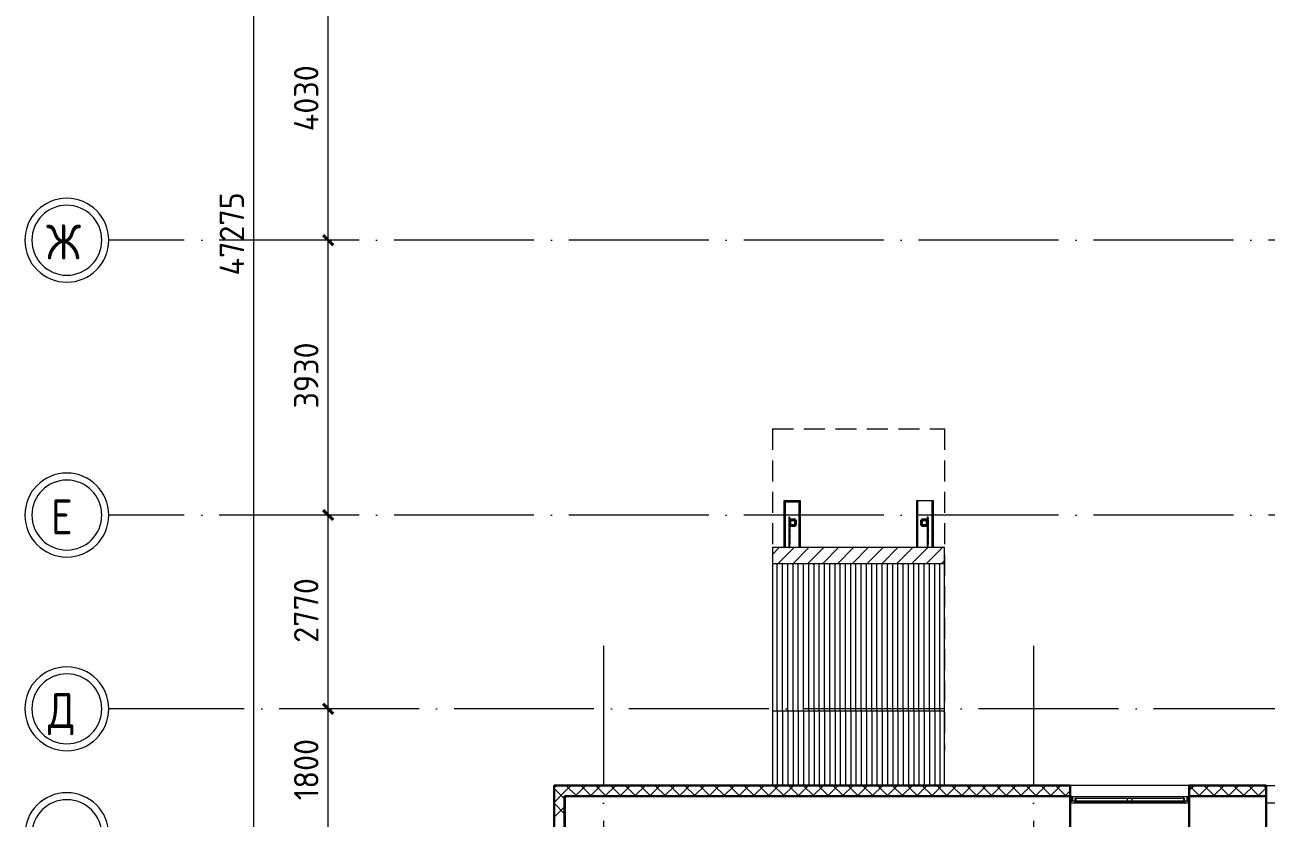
# Model space of a CAD drawing. Header units: millimetres. Extents: x -695119 to 412940, y -249585 to 622758.
# Drawn here: x 101089 to 118836, y 76071 to 87415 of the extents above; entities that cross this region are included whole.
import ezdxf

# ---------------------------------------------------------------- set-up
doc = ezdxf.new("R2010")
doc.units = ezdxf.units.MM
doc.linetypes.add('ADSK_Линия сетки', pattern=[25, 20, -2.5, 0, -2.5])
doc.linetypes.add('ADSK_Штриховая_ш3 п1_5', pattern=[4.5, 3, -1.5])
for name, color, linetype, lineweight in [('_ Окна', 252, 'Continuous', 30), ('Витраж', 252, 'Continuous', 9), ('Крыша', 252, 'Continuous', 9), ('Крыша штриховка', 252, 'Continuous', 9), ('Линии', 7, 'Continuous', 9), ('Несущие колонны', 252, 'Continuous', 18), ('Ограждение', 8, 'Continuous', 9), ('Окна', 252, 'Continuous', 9), ('Оси', 252, 'Continuous', 9), ('Размеры', 7, 'Continuous', 9), ('Стены внутренние', 252, 'Continuous', 18), ('Стены наружные', 252, 'Continuous', 18), ('Стены штриховка', 7, 'Continuous', 9)]:
    doc.layers.add(name, color=color, linetype=linetype, lineweight=lineweight)
doc.styles.add('GOST Common_2', font='', dxfattribs={"width": 0.9, "height": 250})
doc.styles.add('GOST Common_4', font='', dxfattribs={"height": 7})
doc.styles.get('GOST Common_2').set_extended_font_data('GOST type B')
doc.styles.get('GOST Common_4').set_extended_font_data('GOST type B')

# ---------------------------------------------------------------- blocks, each defined once
blk = doc.blocks.new('1 этаж')
at = {"layer": '_ Окна', "color": 251, "true_color": 0x636466}
for p, q in [((-58758, -4802), (-58783, -4802)), ((-58783, -4860), (-58758, -4860)), ((-58758, -4860), (-58758, -4802)), ((-57083, -4802), (-57108, -4802)), ((-57108, -4802), (-57108, -4860)), ((-57108, -4860), (-57083, -4860))]:
    blk.add_line(p, q, dxfattribs=at)
at = {"layer": '_ Окна', "color": 251, "lineweight": 18, "true_color": 0x636466}
for p, q in [((-58698, -4802), (-58758, -4802)), ((-58758, -4802), (-58758, -4860)), ((-58758, -4860), (-58720, -4860)), ((-58712, -4860), (-58712, -4819)), ((-58712, -4819), (-58700, -4819)), ((-58694, -4819), (-58698, -4802)), ((-57167, -4802), (-57172, -4819)), ((-57108, -4802), (-57167, -4802)), ((-57166, -4819), (-57154, -4819)), ((-57154, -4819), (-57154, -4860)), ((-57146, -4860), (-57108, -4860)), ((-57108, -4860), (-57108, -4802))]:
    blk.add_line(p, q, dxfattribs=at)
at = {"layer": 'Витраж', "color": 251, "lineweight": 18, "true_color": 0x636466, "extrusion": (0, 0, -1)}
for p, q in [((-62791, -801), (-62806, -801)), ((-62806, -801), (-62806, -816)), ((-62806, -816), (-62791, -816)), ((-62791, -832), (-62806, -832)), ((-62806, -832), (-62806, -847)), ((-62806, -847), (-62791, -847)), ((-62791, -816), (-62791, -801)), ((-62791, -842), (-62791, -832)), ((-60816, -801), (-60831, -801)), ((-60831, -801), (-60831, -816)), ((-60831, -816), (-60816, -816)), ((-60816, -832), (-60831, -832)), ((-60831, -832), (-60831, -842)), ((-60831, -847), (-60816, -847)), ((-60816, -816), (-60816, -801)), ((-60816, -847), (-60816, -832)), ((-62791, -932), (-62806, -932)), ((-62806, -932), (-62806, -947)), ((-62806, -947), (-62791, -947)), ((-62791, -1032), (-62806, -1032)), ((-62806, -1032), (-62806, -1047)), ((-62806, -1047), (-62791, -1047)), ((-62791, -947), (-62791, -932)), ((-62791, -1047), (-62791, -1032)), ((-60816, -932), (-60831, -932)), ((-60831, -932), (-60831, -947)), ((-60831, -947), (-60816, -947)), ((-60816, -1032), (-60831, -1032)), ((-60831, -1032), (-60831, -1047)), ((-60831, -1047), (-60816, -1047)), ((-60816, -947), (-60816, -932)), ((-60816, -1047), (-60816, -1032)), ((-62791, -1132), (-62806, -1132)), ((-62806, -1132), (-62806, -1147)), ((-62806, -1147), (-62791, -1147)), ((-62791, -1147), (-62791, -1132)), ((-60816, -1132), (-60831, -1132)), ((-60831, -1132), (-60831, -1147)), ((-60831, -1147), (-60816, -1147)), ((-60816, -1147), (-60816, -1132))]:
    blk.add_line(p, q, dxfattribs=at)
at = {"layer": 'Витраж', "color": 251, "true_color": 0x636466}
for p, q in [((-62806, -816), (-62806, -832)), ((-62806, -847), (-62806, -932)), ((-62791, -816), (-62791, -832)), ((-60831, -816), (-60831, -832)), ((-60816, -816), (-60816, -832)), ((-60816, -847), (-60816, -932)), ((-62806, -947), (-62806, -1032)), ((-62806, -1047), (-62806, -1132)), ((-62791, -922), (-62791, -932)), ((-62791, -947), (-62791, -1032)), ((-62791, -1047), (-62791, -1132)), ((-60831, -922), (-60831, -932)), ((-60831, -947), (-60831, -1032)), ((-60831, -1047), (-60831, -1132)), ((-60816, -947), (-60816, -1032)), ((-60816, -1047), (-60816, -1132)), ((-62806, -1147), (-62806, -1189)), ((-62791, -1147), (-62791, -1189)), ((-60831, -1147), (-60831, -1189)), ((-60816, -1147), (-60816, -1189))]:
    blk.add_line(p, q, dxfattribs=at)
at = {"layer": 'Витраж', "color": 251, "lineweight": 18, "true_color": 0x636466}
for p, q in [((-62791, -1189), (-62806, -1189)), ((-62806, -1189), (-62806, -1237)), ((-62806, -1237), (-62791, -1237)), ((-62791, -1237), (-62791, -1189)), ((-60816, -1189), (-60831, -1189)), ((-60831, -1189), (-60831, -1237)), ((-60831, -1237), (-60816, -1237)), ((-60816, -1237), (-60816, -1189))]:
    blk.add_line(p, q, dxfattribs=at)
at = {"layer": 'Крыша', "color": 251, "linetype": 'Continuous', "true_color": 0x636466}
for p, q in [((-63041, -1335), (-62944, -1237)), ((-62958, -1464), (-62731, -1237)), ((-62746, -1464), (-62519, -1237)), ((-62534, -1464), (-62307, -1237)), ((-62322, -1464), (-62095, -1237)), ((-62109, -1464), (-61883, -1237)), ((-61897, -1464), (-61671, -1237)), ((-61685, -1464), (-61459, -1237)), ((-61473, -1464), (-61247, -1237)), ((-61261, -1464), (-61034, -1237)), ((-61049, -1464), (-60822, -1237)), ((-60837, -1464), (-60610, -1237)), ((-60625, -1464), (-60581, -1421))]:
    blk.add_line(p, q, dxfattribs=at)
at = {"layer": 'Крыша', "color": 251, "lineweight": 18, "true_color": 0x636466}
for p, q in [((-60581, -1237), (-63041, -1237)), ((-63041, -1237), (-63041, -1464)), ((-60581, -1464), (-60581, -1237)), ((-63041, -1464), (-60581, -1464))]:
    blk.add_line(p, q, dxfattribs=at)
at = {"layer": 'Крыша', "color": 251, "true_color": 0x636466}
for p, q in [((-63041, -1464), (-63041, -4640)), ((-60581, -4640), (-60581, -1464)), ((-63041, -3570), (-60581, -3570))]:
    blk.add_line(p, q, dxfattribs=at)
at = {"layer": 'Крыша штриховка', "color": 251, "linetype": 'Continuous', "true_color": 0x636466}
for p, q in [((-62972, -3570), (-62972, -1464)), ((-62897, -3570), (-62897, -1464)), ((-62822, -3570), (-62822, -1464)), ((-62747, -3570), (-62747, -1464)), ((-62672, -3570), (-62672, -1464)), ((-62597, -3570), (-62597, -1464)), ((-62522, -3570), (-62522, -1464)), ((-62447, -3570), (-62447, -1464)), ((-62372, -3570), (-62372, -1464)), ((-62297, -3570), (-62297, -1464)), ((-62222, -3570), (-62222, -1464)), ((-62147, -3570), (-62147, -1464)), ((-62072, -3570), (-62072, -1464)), ((-61997, -3570), (-61997, -1464)), ((-61922, -3570), (-61922, -1464)), ((-61847, -3570), (-61847, -1464)), ((-61772, -3570), (-61772, -1464)), ((-61697, -3570), (-61697, -1464)), ((-61622, -3570), (-61622, -1464)), ((-61547, -3570), (-61547, -1464)), ((-61472, -3570), (-61472, -1464)), ((-61397, -3570), (-61397, -1464)), ((-61322, -3570), (-61322, -1464)), ((-61247, -3570), (-61247, -1464)), ((-61172, -3570), (-61172, -1464)), ((-61097, -3570), (-61097, -1464)), ((-61022, -3570), (-61022, -1464)), ((-60947, -3570), (-60947, -1464)), ((-60872, -3570), (-60872, -1464)), ((-60797, -3570), (-60797, -1464)), ((-60722, -3570), (-60722, -1464)), ((-60647, -3570), (-60647, -1464)), ((-62972, -3570), (-62972, -4640)), ((-62897, -3570), (-62897, -4640)), ((-62822, -3570), (-62822, -4640)), ((-62747, -3570), (-62747, -4640)), ((-62672, -3570), (-62672, -4640)), ((-62597, -3570), (-62597, -4640)), ((-62522, -3570), (-62522, -4640)), ((-62447, -3570), (-62447, -4640)), ((-62372, -3570), (-62372, -4640)), ((-62297, -3570), (-62297, -4640)), ((-62222, -3570), (-62222, -4640)), ((-62147, -3570), (-62147, -4640)), ((-62072, -3570), (-62072, -4640)), ((-61997, -3570), (-61997, -4640)), ((-61922, -3570), (-61922, -4640)), ((-61847, -3570), (-61847, -4640)), ((-61772, -3570), (-61772, -4640)), ((-61697, -3570), (-61697, -4640)), ((-61622, -3570), (-61622, -4640)), ((-61547, -3570), (-61547, -4640)), ((-61472, -3570), (-61472, -4640)), ((-61397, -3570), (-61397, -4640)), ((-61322, -3570), (-61322, -4640)), ((-61247, -3570), (-61247, -4640)), ((-61172, -3570), (-61172, -4640)), ((-61097, -3570), (-61097, -4640)), ((-61022, -3570), (-61022, -4640)), ((-60947, -3570), (-60947, -4640)), ((-60872, -3570), (-60872, -4640)), ((-60797, -3570), (-60797, -4640)), ((-60722, -3570), (-60722, -4640)), ((-60647, -3570), (-60647, -4640))]:
    blk.add_line(p, q, dxfattribs=at)
at = {"layer": 'Линии', "color": 251, "linetype": 'ADSK_Штриховая_ш3 п1_5', "lineweight": 18, "ltscale": 100, "true_color": 0x636466}
for p, q in [((-63041, 460), (-60581, 460)), ((-63041, 460), (-63041, -4140)), ((-60581, 460), (-60581, -4140))]:
    blk.add_line(p, q, dxfattribs=at)
at = {"layer": 'Несущие колонны', "color": 251, "lineweight": 40, "true_color": 0x636466}
for p, q in [((-62791, -922), (-62791, -842)), ((-62791, -842), (-62711, -842)), ((-62711, -842), (-62791, -842)), ((-62791, -842), (-62791, -922)), ((-62711, -842), (-62711, -922)), ((-62711, -922), (-62711, -842)), ((-60911, -922), (-60911, -842)), ((-60911, -842), (-60831, -842)), ((-60831, -842), (-60911, -842)), ((-60911, -842), (-60911, -922)), ((-60831, -842), (-60831, -922)), ((-60831, -922), (-60831, -842)), ((-62711, -922), (-62791, -922)), ((-62791, -922), (-62711, -922)), ((-60831, -922), (-60911, -922)), ((-60911, -922), (-60831, -922))]:
    blk.add_line(p, q, dxfattribs=at)
at = {"layer": 'Ограждение', "color": 251, "true_color": 0x636466}
for p, q in [((-57083, -4892), (-58783, -4892)), ((-54283, -4892), (-55983, -4892))]:
    blk.add_line(p, q, dxfattribs=at)
at = {"layer": 'Окна', "color": 251, "true_color": 0x636466}
for p, q in [((-58720, -4860), (-57948, -4860)), ((-58720, -4877), (-58720, -4860)), ((-57948, -4877), (-58720, -4877)), ((-58700, -4819), (-57968, -4819)), ((-58700, -4860), (-58700, -4819)), ((-57167, -4802), (-58698, -4802)), ((-57968, -4819), (-57898, -4819)), ((-57968, -4819), (-57968, -4860)), ((-57948, -4860), (-57918, -4860)), ((-57948, -4860), (-57948, -4877)), ((-57918, -4877), (-57948, -4877)), ((-57918, -4860), (-57146, -4860)), ((-57918, -4877), (-57918, -4860)), ((-57146, -4877), (-57918, -4877)), ((-57898, -4819), (-57166, -4819)), ((-57898, -4860), (-57898, -4819)), ((-57166, -4819), (-57166, -4860)), ((-57146, -4860), (-57146, -4877))]:
    blk.add_line(p, q, dxfattribs=at)
at = {"layer": 'Оси', "color": 251, "linetype": 'ADSK_Линия сетки', "ltscale": 100, "true_color": 0x636466}
for p, q in [((-26450, 3158), (-72530, 3158)), ((-26450, -772), (-72530, -772)), ((-65458, -2642), (-65458, -33768)), ((-59308, -2642), (-59308, -33768)), ((4409, -3542), (-72530, -3542))]:
    blk.add_line(p, q, dxfattribs=at)
at = {"layer": 'Оси', "color": 251, "lineweight": 20, "true_color": 0x636466}
for centre, radius, start, end in [((-73130, 3158), 600, 90, 270), ((-73130, 3158), 600, 270, 90), ((-73130, 3158), 500, 90, 270), ((-73130, 3158), 500, 270, 90), ((-73130, -772), 600, 90, 270), ((-73130, -772), 600, 270, 90), ((-73130, -772), 500, 90, 270), ((-73130, -772), 500, 270, 90), ((-73130, -3542), 600, 90, 270), ((-73130, -3542), 600, 270, 90), ((-73130, -3542), 500, 90, 270), ((-73130, -3542), 500, 270, 90), ((-73130, -5342), 600, 90, 270), ((-73130, -5342), 600, 270, 90), ((-73130, -5342), 500, 90, 270), ((-73130, -5342), 500, 270, 90)]:
    blk.add_arc(centre, radius, start, end, dxfattribs=at)
at = {"layer": 'Размеры', "color": 251, "lineweight": 20, "true_color": 0x636466}
for p, q in [((-70457, -20312), (-70457, 27008)), ((-69395, 3158), (-69395, 7188)), ((-69395, 3158), (-69545, 3158)), ((-69395, 3158), (-69545, 3158)), ((-69395, -772), (-69395, 3158)), ((-69395, 3158), (-69345, 3158)), ((-69395, 3158), (-69345, 3158)), ((-69395, -772), (-69545, -772)), ((-69395, -772), (-69545, -772)), ((-69395, -3542), (-69395, -772)), ((-69395, -772), (-69345, -772)), ((-69395, -772), (-69345, -772)), ((-69395, -3542), (-69545, -3542)), ((-69395, -3542), (-69545, -3542)), ((-69395, -5342), (-69395, -3542)), ((-69395, -3542), (-69345, -3542)), ((-69395, -3542), (-69345, -3542))]:
    blk.add_line(p, q, dxfattribs=at)
at = {"layer": 'Размеры', "color": 251, "lineweight": 40, "true_color": 0x636466}
for p, q in [((-69395, 3158), (-69466, 3229)), ((-69395, 3158), (-69466, 3229)), ((-69395, 3158), (-69324, 3088)), ((-69395, 3158), (-69324, 3088)), ((-69395, -772), (-69466, -701)), ((-69395, -772), (-69466, -701)), ((-69395, -772), (-69324, -842)), ((-69395, -772), (-69324, -842)), ((-69395, -3542), (-69466, -3471)), ((-69395, -3542), (-69466, -3471)), ((-69395, -3542), (-69324, -3612)), ((-69395, -3542), (-69324, -3612))]:
    blk.add_line(p, q, dxfattribs=at)
at = {"layer": 'Стены внутренние', "color": 251, "lineweight": 30, "true_color": 0x636466}
for p, q in [((-66160, -4640), (-66160, -6082)), ((-58783, -4640), (-66160, -4640)), ((-58783, -4792), (-66008, -4792)), ((-58783, -4782), (-58783, -4640)), ((-58783, -5342), (-58783, -4792)), ((-55983, -4640), (-57083, -4640)), ((-57083, -4640), (-57083, -4782)), ((-55983, -4792), (-57083, -4792)), ((-57083, -4792), (-57083, -5342)), ((-55983, -4782), (-55983, -4640)), ((-55983, -5342), (-55983, -4792))]:
    blk.add_line(p, q, dxfattribs=at)
at = {"layer": 'Стены внутренние', "color": 251, "linetype": 'Continuous', "lineweight": 9, "true_color": 0x636466}
for p, q in [((-66158, -4664), (-66136, -4642)), ((-66018, -4826), (-66158, -4686)), ((-66158, -4876), (-66008, -4726)), ((-66008, -4726), (-65924, -4642)), ((-65850, -4782), (-65990, -4642)), ((-65852, -4782), (-65712, -4642)), ((-65638, -4782), (-65778, -4642)), ((-65689, -4642), (-65691, -4640)), ((-65639, -4782), (-65499, -4642)), ((-65426, -4782), (-65566, -4642)), ((-65427, -4782), (-65287, -4642)), ((-65214, -4782), (-65354, -4642)), ((-65215, -4782), (-65075, -4642)), ((-65002, -4782), (-65142, -4642)), ((-65003, -4782), (-64863, -4642)), ((-64789, -4782), (-64929, -4642)), ((-64791, -4782), (-64651, -4642)), ((-64577, -4782), (-64717, -4642)), ((-64579, -4782), (-64439, -4642)), ((-64365, -4782), (-64505, -4642)), ((-64367, -4782), (-64227, -4642)), ((-64365, -4640), (-64366, -4642)), ((-64153, -4782), (-64293, -4642)), ((-64282, -4642), (-64283, -4640)), ((-64154, -4782), (-64014, -4642)), ((-63941, -4782), (-64081, -4642)), ((-63942, -4782), (-63802, -4642)), ((-63729, -4782), (-63869, -4642)), ((-63730, -4782), (-63590, -4642)), ((-63695, -4642), (-63696, -4640)), ((-63517, -4782), (-63657, -4642)), ((-63543, -4640), (-63545, -4642)), ((-63518, -4782), (-63378, -4642)), ((-63305, -4782), (-63445, -4642)), ((-63309, -4640), (-63310, -4642)), ((-63306, -4782), (-63166, -4642)), ((-63092, -4782), (-63232, -4642)), ((-63094, -4782), (-62954, -4642)), ((-62880, -4782), (-63020, -4642)), ((-62882, -4782), (-62742, -4642)), ((-62668, -4782), (-62808, -4642)), ((-62670, -4782), (-62530, -4642)), ((-62456, -4782), (-62596, -4642)), ((-62488, -4641), (-62489, -4642)), ((-62457, -4782), (-62317, -4642)), ((-62244, -4782), (-62384, -4642)), ((-62245, -4782), (-62105, -4642)), ((-62032, -4782), (-62172, -4642)), ((-62033, -4782), (-61893, -4642)), ((-61820, -4782), (-61960, -4642)), ((-61821, -4782), (-61681, -4642)), ((-61818, -4642), (-61819, -4640)), ((-61607, -4782), (-61747, -4642)), ((-61609, -4782), (-61469, -4642)), ((-61395, -4782), (-61535, -4642)), ((-61397, -4782), (-61257, -4642)), ((-61183, -4782), (-61323, -4642)), ((-61185, -4782), (-61045, -4642)), ((-60971, -4782), (-61111, -4642)), ((-60972, -4782), (-60832, -4642)), ((-60759, -4782), (-60899, -4642)), ((-60760, -4782), (-60620, -4642)), ((-60728, -4640), (-60728, -4640)), ((-60547, -4782), (-60687, -4642)), ((-60548, -4782), (-60408, -4642)), ((-60493, -4640), (-60494, -4642)), ((-60335, -4782), (-60475, -4642)), ((-60410, -4642), (-60411, -4640)), ((-60336, -4782), (-60196, -4642)), ((-60123, -4782), (-60263, -4642)), ((-60124, -4782), (-59984, -4642)), ((-59910, -4782), (-60050, -4642)), ((-59912, -4782), (-59772, -4642)), ((-59698, -4782), (-59838, -4642)), ((-59700, -4782), (-59560, -4642)), ((-59672, -4640), (-59673, -4642)), ((-59486, -4782), (-59626, -4642)), ((-59488, -4782), (-59348, -4642)), ((-59274, -4782), (-59414, -4642)), ((-59275, -4782), (-59135, -4642)), ((-59062, -4782), (-59202, -4642)), ((-59063, -4782), (-58923, -4642)), ((-59002, -4642), (-59003, -4640)), ((-58850, -4782), (-58990, -4642)), ((-58851, -4782), (-58785, -4715)), ((-57083, -4779), (-57082, -4779)), ((-57081, -4708), (-57014, -4642)), ((-56941, -4782), (-57081, -4642)), ((-56942, -4782), (-56802, -4642)), ((-56728, -4782), (-56868, -4642)), ((-56856, -4640), (-56857, -4642)), ((-56730, -4782), (-56590, -4642)), ((-56516, -4782), (-56656, -4642)), ((-56622, -4640), (-56623, -4642)), ((-56539, -4642), (-56540, -4640)), ((-56518, -4782), (-56378, -4642)), ((-56304, -4782), (-56444, -4642)), ((-56306, -4782), (-56166, -4642)), ((-56092, -4782), (-56232, -4642)), ((-56093, -4782), (-55985, -4673)), ((-55985, -4677), (-56020, -4642)), ((-66158, -4880), (-66158, -4880)), ((-66018, -5038), (-66158, -4898)), ((-66158, -5088), (-66018, -4948))]:
    blk.add_line(p, q, dxfattribs=at)
at = {"layer": 'Стены внутренние', "color": 251, "true_color": 0x636466}
blk.add_line((-55983, -4640), (-54283, -4640), dxfattribs=at)
at = {"layer": 'Стены наружные', "color": 251, "true_color": 0x636466}
for p, q in [((-62876, -1237), (-62876, -565)), ((-62876, -565), (-62646, -565)), ((-62861, -580), (-62861, -1237)), ((-62661, -580), (-62861, -580)), ((-62861, -1237), (-62861, -582)), ((-62861, -582), (-62661, -582)), ((-62661, -1237), (-62661, -580)), ((-62646, -565), (-62646, -1237)), ((-60976, -565), (-60746, -565)), ((-60976, -1237), (-60976, -565)), ((-60961, -1237), (-60961, -580)), ((-60761, -580), (-60761, -1237)), ((-60746, -565), (-60746, -1237)), ((-59306, -4635), (-56508, -4635)), ((-59306, -4640), (-59306, -4635)), ((-58783, -4635), (-58783, -4640)), ((-57083, -4640), (-58783, -4640)), ((-57083, -4640), (-57083, -4635)), ((-56508, -4635), (-56508, -4640))]:
    blk.add_line(p, q, dxfattribs=at)
at = {"layer": 'Стены наружные', "color": 251, "lineweight": 30, "true_color": 0x636466}
for p, q in [((-66008, -6082), (-66008, -4792)), ((-58783, -4792), (-58783, -4782)), ((-57083, -4782), (-57083, -4792)), ((-55983, -4792), (-55983, -4782))]:
    blk.add_line(p, q, dxfattribs=at)
at = {"layer": 'Стены наружные', "color": 251, "linetype": 'Continuous', "lineweight": 9, "true_color": 0x636466}
for p, q in [((-66008, -4802), (-66018, -4802)), ((-66008, -4902), (-66018, -4902)), ((-66008, -5002), (-66018, -5002)), ((-66008, -5102), (-66018, -5102))]:
    blk.add_line(p, q, dxfattribs=at)
at = {"layer": 'Стены штриховка', "color": 251, "true_color": 0x636466}
for p, q in [((-58785, -4642), (-66160, -4642)), ((-66158, -4640), (-66158, -6080)), ((-66018, -6082), (-66018, -4792)), ((-66018, -4792), (-66008, -4792)), ((-66008, -4782), (-58783, -4782)), ((-66008, -4782), (-66008, -4792)), ((-58785, -4642), (-58785, -4782)), ((-57083, -4782), (-55983, -4782)), ((-55985, -4642), (-57081, -4642)), ((-57081, -4782), (-57081, -4642)), ((-55985, -4642), (-55985, -4782))]:
    blk.add_line(p, q, dxfattribs=at)
at = {"layer": 'Оси', "color": 251, "true_color": 0x636466, "style": 'GOST Common_2', "width": 0.9}
for s, p in [('Ж', (-73425, 2883)), ('Е', (-73357, -1047)), ('Д', (-73401, -3817))]:
    blk.add_text(s, height=500, dxfattribs=at).set_placement(p)
at = {"layer": 'Размеры', "color": 251, "lineweight": 20, "true_color": 0x636466, "char_height": 350, "attachment_point": 1, "rotation": 90, "line_spacing_factor": 1.022761, "style": 'GOST Common_4'}
for s, insert, width in [('4030', (-69882, 4717), 1095.38), ('47275', (-70945, 2654), 1360.27), ('3930', (-69882, 752), 1059.58), ('2770', (-69882, -2598), 1059.58), ('1800', (-69882, -4850), 980.83)]:
    blk.add_mtext(s, dxfattribs=dict(at, insert=insert, width=width))

msp = doc.modelspace()

# ---------------------------------------------------------------- block references
msp.add_blockref('1 этаж', (174819.19, 81176.937))

doc.saveas('drawing.dxf')
